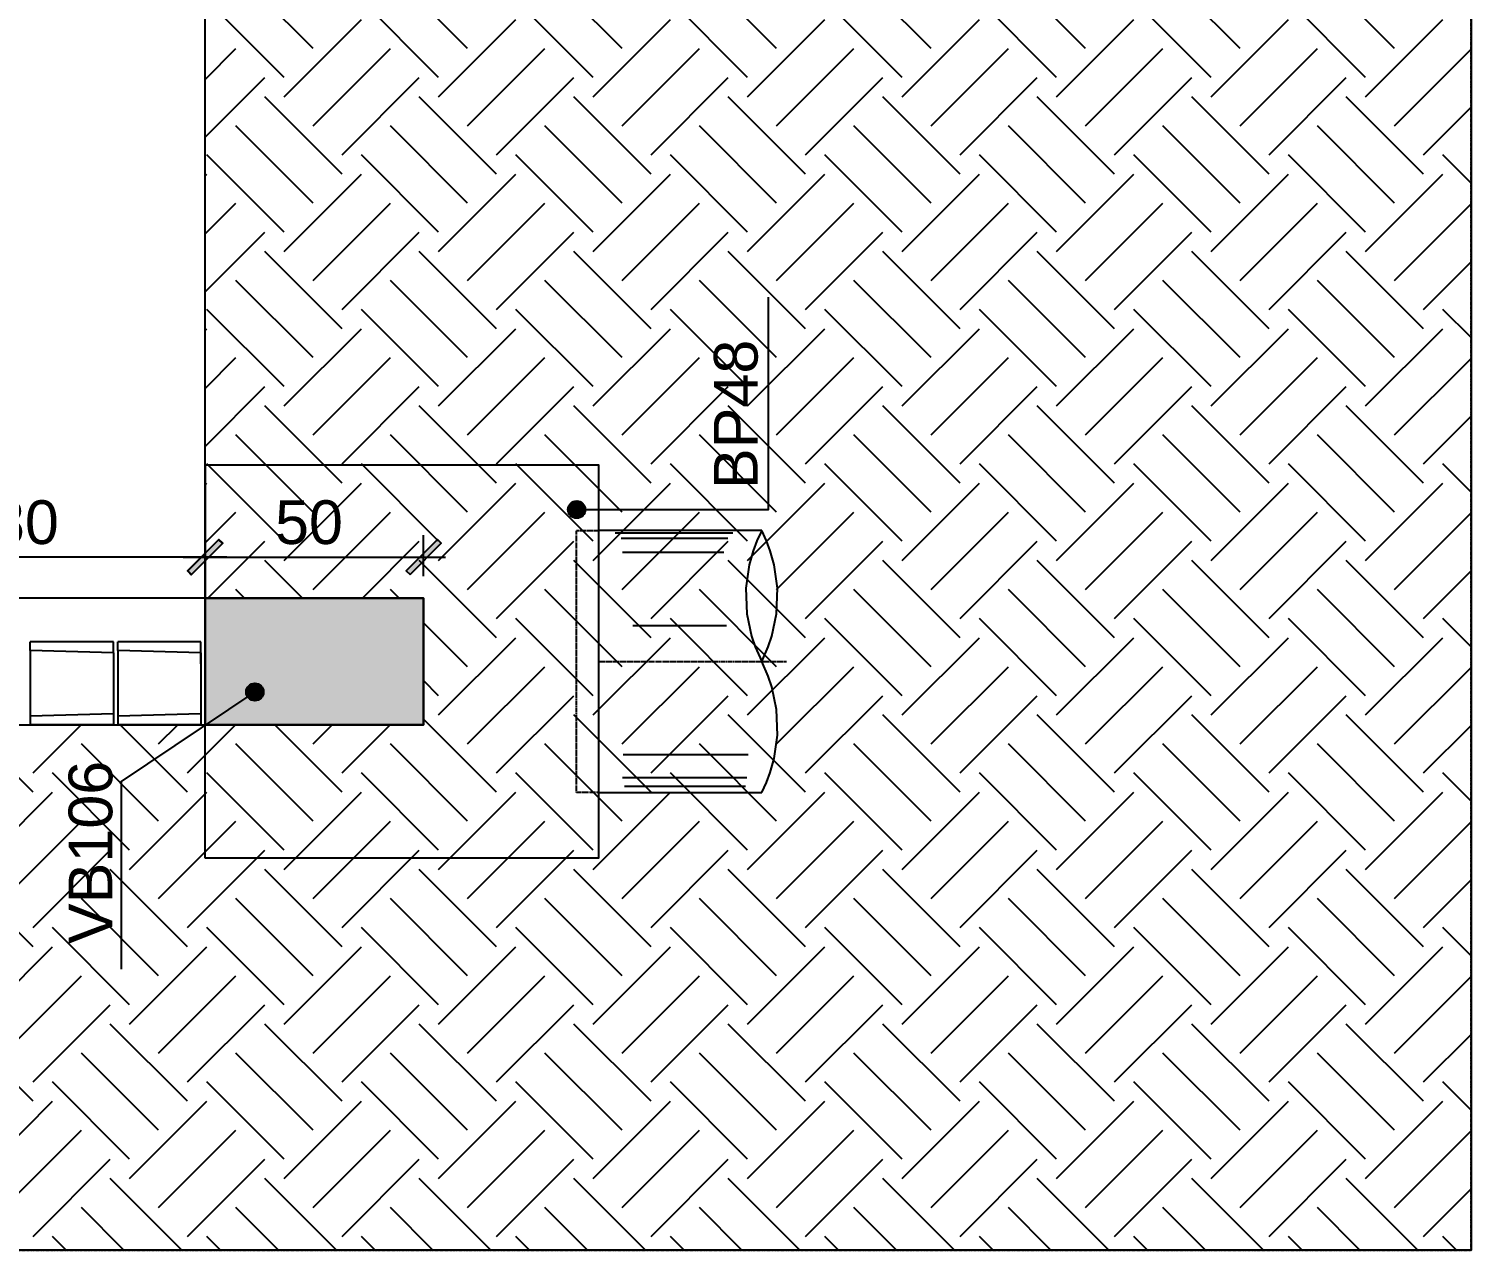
# Model space of a CAD drawing. Extents: x -1789 to 4156, y -3064 to 1391.
# Drawn here: x 1816.6 to 2146.7, y -1652.9 to -1373.5 of the extents above; entities that cross this region are included whole.
import ezdxf

# ---------------------------------------------------------------- set-up
doc = ezdxf.new("R2010")
doc.units = 0
doc.linetypes.add('ESTILO_TQS_0003', pattern=[0.92, 0.3, -0.15, 0.02, -0.15, 0.3])
doc.linetypes.add('ESTILO_TQS_0005', pattern=[0.4, 0.3, -0.1])
for name, color, linetype in [('1', 1, 'CONTINUOUS'), ('13', 35, 'CONTINUOUS'), ('2', 2, 'CONTINUOUS'), ('3', 3, 'CONTINUOUS'), ('4', 4, 'CONTINUOUS'), ('8', 8, 'CONTINUOUS')]:
    doc.layers.add(name, color=color, linetype=linetype)
doc.styles.add('TQS_ARIAL', font='arial.ttf')

msp = doc.modelspace()

# ---------------------------------------------------------------- linework, layer by layer
at = {"layer": '1', "linetype": 'Continuous'}
for p, q in [((1984.3047, -1488.2196), (1946.93695, -1488.2196)), ((1856.93695, -1498.71575), (1856.93695, -1489.33685)), ((1856.93695, -1498.71575), (1856.93695, -1489.33685)), ((1906.93695, -1498.71575), (1906.93695, -1489.33685)), ((1977.6873, -1488.85385), (1950.7697, -1488.85385)), ((1976.5188, -1490.0479), (1952.1644, -1490.0479)), ((1861.93695, -1494.33685), (1771.93695, -1494.33685)), ((1851.93695, -1494.33685), (1911.93695, -1494.33685)), ((1975.6425, -1493.27965), (1952.47435, -1493.27965)), ((1976.2267, -1510.05545), (1954.79885, -1510.0555)), ((1816.93695, -1515.7265), (1816.93695, -1530.7127)), ((1835.93695, -1516.21765), (1835.93695, -1530.21765)), ((1835.93695, -1516.21765), (1835.93695, -1530.21765)), ((1836.93695, -1515.7265), (1836.93695, -1530.7127)), ((1836.93695, -1515.7265), (1836.93695, -1530.7127)), ((1855.93695, -1516.21765), (1855.93695, -1530.21765)), ((1855.93695, -1516.21765), (1855.93695, -1530.21765)), ((1855.93695, -1518.71575), (1855.93695, -1527.71575)), ((1855.93695, -1518.71575), (1855.93695, -1527.71575)), ((1981.1925, -1539.5767), (1952.6293, -1539.57665)), ((1980.9004, -1544.7981), (1952.47435, -1544.7981)), ((1980.60825, -1546.80635), (1952.93915, -1546.80635)), ((1946.93695, -1548.2196), (1984.3047, -1548.2196))]:
    msp.add_line(p, q, dxfattribs=at)
at = {"layer": '1', "linetype": 'ESTILO_TQS_0005'}
msp.add_line((1946.93695, -1518.2196), (1990.01115, -1518.2196), dxfattribs=at)
at = {"layer": '1', "linetype": 'Continuous'}
for points in [[(1941.9725, -1483.45035), (1985.88935, -1483.45035), (1985.88935, -1434.82225)], [(1984.30475, -1488.2196), (1983.20405, -1490.5664), (1982.3375, -1492.8608), (1981.4436, -1496.05945), (1980.69825, -1501.39785), (1980.9001, -1507.2705), (1981.9662, -1512.39685), (1982.8065, -1514.88445), (1984.30475, -1518.2196)], [(1984.30465, -1518.2196), (1985.80285, -1514.88445), (1986.6432, -1512.39685), (1987.7093, -1507.2705), (1987.9111, -1501.39785), (1987.1658, -1496.05945), (1986.27185, -1492.8608), (1985.40535, -1490.5664), (1984.30465, -1488.2196)], [(1860.0311, -1490.3588), (1852.88585, -1497.5041), (1853.7697, -1498.38795), (1860.915, -1491.2427), (1860.0311, -1490.3588)], [(1853.8428, -1498.31485), (1860.9881, -1491.1696), (1860.1042, -1490.2857), (1852.95895, -1497.431), (1853.8428, -1498.31485)], [(1903.8428, -1498.31485), (1910.9881, -1491.1696), (1910.1042, -1490.2857), (1902.95895, -1497.431), (1903.8428, -1498.31485)], [(1984.3047, -1548.2196), (1985.40535, -1545.87285), (1986.2719, -1543.5784), (1987.1658, -1540.37975), (1987.91115, -1535.0414), (1987.70935, -1529.1687), (1986.64325, -1524.04245), (1985.80285, -1521.5548), (1984.3047, -1518.21965)], [(1868.31875, -1525.1825), (1837.69895, -1545.65095), (1837.69895, -1588.6054)]]:
    msp.add_lwpolyline(points, dxfattribs=at)
at = {"layer": '1', "linetype": 'ESTILO_TQS_0005'}
msp.add_lwpolyline([(1946.93695, -1548.2196), (1941.93695, -1548.2196), (1941.93695, -1488.2196), (1946.93695, -1488.2196)], dxfattribs=at)
at = {"layer": '1', "linetype": 'Continuous'}
for centre in [(1941.9725, -1483.45035), (1868.31875, -1525.1825)]:
    msp.add_circle(centre, 2, dxfattribs=at)
for points in [[(1943.9725, -1483.45035), (1940.9725, -1481.7183), (1940.0931, -1482.7663)], [(1943.9725, -1483.45035), (1942.3198, -1481.4807), (1940.9725, -1481.7183)], [(1943.9725, -1483.45035), (1943.5046, -1482.16475), (1942.3198, -1481.4807)], [(1943.9725, -1483.45035), (1940.0931, -1482.7663), (1940.0931, -1484.1344)], [(1943.9725, -1483.45035), (1940.0931, -1484.1344), (1940.9725, -1485.1824)], [(1943.9725, -1483.45035), (1940.9725, -1485.1824), (1942.3198, -1485.41995)], [(1943.9725, -1483.45035), (1942.3198, -1485.41995), (1943.5046, -1484.7359)], [(1943.9725, -1483.45035), (1943.5046, -1484.7359), (1943.9725, -1483.45035)], [(1860.0311, -1490.3588), (1852.88585, -1497.5041), (1853.7697, -1498.38795)], [(1853.8428, -1498.31485), (1860.1042, -1490.2857), (1852.95895, -1497.431)], [(1860.0311, -1490.3588), (1853.7697, -1498.38795), (1860.915, -1491.2427)], [(1853.8428, -1498.31485), (1860.9881, -1491.1696), (1860.1042, -1490.2857)], [(1860.0311, -1490.3588), (1860.915, -1491.2427), (1860.0311, -1490.3588)], [(1903.8428, -1498.31485), (1910.1042, -1490.2857), (1902.95895, -1497.431)], [(1903.8428, -1498.31485), (1910.9881, -1491.1696), (1910.1042, -1490.2857)], [(1853.8428, -1498.31485), (1852.95895, -1497.431), (1853.8428, -1498.31485)], [(1903.8428, -1498.31485), (1902.95895, -1497.431), (1903.8428, -1498.31485)], [(1870.31875, -1525.1825), (1867.31875, -1523.45045), (1866.4394, -1524.49845)], [(1870.31875, -1525.1825), (1866.4394, -1524.49845), (1866.4394, -1525.86655)], [(1870.31875, -1525.1825), (1868.66605, -1523.2129), (1867.31875, -1523.45045)], [(1870.31875, -1525.1825), (1869.85085, -1523.89695), (1868.66605, -1523.2129)], [(1870.31875, -1525.1825), (1866.4394, -1525.86655), (1867.31875, -1526.91455)], [(1870.31875, -1525.1825), (1867.31875, -1526.91455), (1868.66605, -1527.1521)], [(1870.31875, -1525.1825), (1868.66605, -1527.1521), (1869.85085, -1526.4681)], [(1870.31875, -1525.1825), (1869.85085, -1526.4681), (1870.31875, -1525.1825)]]:
    msp.add_solid(points, dxfattribs=at)
at = {"layer": '13', "linetype": 'Continuous'}
for p, q in [((1881.64975, -1377.98185), (1863.97205, -1360.3042)), ((1917.0051, -1377.98185), (1899.3274, -1360.3042)), ((1952.3604, -1377.98185), (1934.68275, -1360.3042)), ((1987.71575, -1377.98185), (1970.0381, -1360.3042)), ((2023.0711, -1377.98185), (2005.3934, -1360.3042)), ((2058.42645, -1377.98185), (2040.74875, -1360.3042)), ((2093.78175, -1377.98185), (2076.1041, -1360.3042)), ((2129.1371, -1377.98185), (2111.45945, -1360.3042)), ((1875.0206, -1384.611), (1857.34295, -1366.93335)), ((1910.37595, -1384.611), (1892.6983, -1366.93335)), ((1945.7313, -1384.611), (1928.0536, -1366.93335)), ((1981.08665, -1384.611), (1963.40895, -1366.93335)), ((2016.44195, -1384.611), (1998.7643, -1366.93335)), ((2051.7973, -1384.611), (2034.11965, -1366.93335)), ((2087.15265, -1384.611), (2069.47495, -1366.93335)), ((2122.508, -1384.611), (2104.8303, -1366.93335)), ((1875.0206, -1389.0304), (1892.6983, -1371.35275)), ((1910.37595, -1389.0304), (1928.0536, -1371.35275)), ((1945.7313, -1389.0304), (1963.40895, -1371.35275)), ((1981.08665, -1389.0304), (1998.7643, -1371.35275)), ((2016.44195, -1389.0304), (2034.11965, -1371.35275)), ((2051.7973, -1389.0304), (2069.47495, -1371.35275)), ((2087.15265, -1389.0304), (2104.8303, -1371.35275)), ((2122.508, -1389.0304), (2140.18565, -1371.35275)), ((1856.93695, -1385.01695), (1863.97205, -1377.98185)), ((1881.64975, -1395.65955), (1899.3274, -1377.98185)), ((1917.0051, -1395.65955), (1934.68275, -1377.98185)), ((1952.3604, -1395.65955), (1970.0381, -1377.98185)), ((1987.71575, -1395.65955), (2005.3934, -1377.98185)), ((2023.0711, -1395.65955), (2040.74875, -1377.98185)), ((2058.42645, -1395.65955), (2076.1041, -1377.98185)), ((2093.78175, -1395.65955), (2111.45945, -1377.98185)), ((2129.1371, -1395.65955), (2146.65185, -1378.1448)), ((2146.65185, -1382.23835), (2146.65185, -1382.23835)), ((1856.93695, -1398.2752), (1870.6012, -1384.611)), ((1888.27885, -1402.28865), (1905.95655, -1384.611)), ((1923.6342, -1402.28865), (1941.31185, -1384.611)), ((1958.98955, -1402.28865), (1976.6672, -1384.611)), ((1994.3449, -1402.28865), (2012.02255, -1384.611)), ((2029.7002, -1402.28865), (2047.3779, -1384.611)), ((2065.05555, -1402.28865), (2082.73325, -1384.611)), ((2100.4109, -1402.28865), (2118.08855, -1384.611)), ((1888.27885, -1406.7081), (1870.6012, -1389.0304)), ((1923.6342, -1406.7081), (1905.95655, -1389.0304)), ((1958.98955, -1406.7081), (1941.31185, -1389.0304)), ((1994.3449, -1406.7081), (1976.6672, -1389.0304)), ((2029.7002, -1406.7081), (2012.02255, -1389.0304)), ((2065.05555, -1406.7081), (2047.3779, -1389.0304)), ((2100.4109, -1406.7081), (2082.73325, -1389.0304)), ((2135.76625, -1406.7081), (2118.08855, -1389.0304)), ((2135.76625, -1402.28865), (2146.65185, -1391.40305)), ((1881.64975, -1413.3372), (1863.97205, -1395.65955)), ((1917.0051, -1413.3372), (1899.3274, -1395.65955)), ((1952.3604, -1413.3372), (1934.68275, -1395.65955)), ((1987.71575, -1413.3372), (1970.0381, -1395.65955)), ((2023.0711, -1413.3372), (2005.3934, -1395.65955)), ((2058.42645, -1413.3372), (2040.74875, -1395.65955)), ((2093.78175, -1413.3372), (2076.1041, -1395.65955)), ((2129.1371, -1413.3372), (2111.45945, -1395.65955)), ((2146.65185, -1395.4966), (2146.65185, -1395.4966)), ((1875.0206, -1419.96635), (1857.34295, -1402.28865)), ((1910.37595, -1419.96635), (1892.6983, -1402.28865)), ((1945.7313, -1419.96635), (1928.0536, -1402.28865)), ((1981.08665, -1419.96635), (1963.40895, -1402.28865)), ((2016.44195, -1419.96635), (1998.7643, -1402.28865)), ((2051.7973, -1419.96635), (2034.11965, -1402.28865)), ((2087.15265, -1419.96635), (2069.47495, -1402.28865)), ((2122.508, -1419.96635), (2104.8303, -1402.28865)), ((2146.65185, -1408.75485), (2140.18565, -1402.28865)), ((1856.93695, -1407.11405), (1857.34295, -1406.7081)), ((1875.0206, -1424.38575), (1892.6983, -1406.7081)), ((1910.37595, -1424.38575), (1928.0536, -1406.7081)), ((1945.7313, -1424.38575), (1963.40895, -1406.7081)), ((1981.08665, -1424.38575), (1998.7643, -1406.7081)), ((2016.44195, -1424.38575), (2034.11965, -1406.7081)), ((2051.7973, -1424.38575), (2069.47495, -1406.7081)), ((2087.15265, -1424.38575), (2104.8303, -1406.7081)), ((2122.508, -1424.38575), (2140.18565, -1406.7081)), ((1856.93695, -1420.3723), (1863.97205, -1413.3372)), ((1881.64975, -1431.0149), (1899.3274, -1413.3372)), ((1917.0051, -1431.0149), (1934.68275, -1413.3372)), ((1952.3604, -1431.0149), (1970.0381, -1413.3372)), ((1987.71575, -1431.0149), (2005.3934, -1413.3372)), ((2023.0711, -1431.0149), (2040.74875, -1413.3372)), ((2058.42645, -1431.0149), (2076.1041, -1413.3372)), ((2093.78175, -1431.0149), (2111.45945, -1413.3372)), ((2129.1371, -1431.0149), (2146.65185, -1413.50015)), ((2146.65185, -1417.5937), (2146.65185, -1417.5937)), ((1856.93695, -1433.63055), (1870.6012, -1419.96635)), ((1888.27885, -1437.644), (1905.95655, -1419.96635)), ((1923.6342, -1437.644), (1941.31185, -1419.96635)), ((1958.98955, -1437.644), (1976.6672, -1419.96635)), ((1994.3449, -1437.644), (2012.02255, -1419.96635)), ((2029.7002, -1437.644), (2047.3779, -1419.96635)), ((2065.05555, -1437.644), (2082.73325, -1419.96635)), ((2100.4109, -1437.644), (2118.08855, -1419.96635)), ((1888.27885, -1442.0634), (1870.6012, -1424.38575)), ((1923.6342, -1442.0634), (1905.95655, -1424.38575)), ((1958.98955, -1442.0634), (1941.31185, -1424.38575)), ((1994.3449, -1442.0634), (1976.6672, -1424.38575)), ((2029.7002, -1442.0634), (2012.02255, -1424.38575)), ((2065.05555, -1442.0634), (2047.3779, -1424.38575)), ((2100.4109, -1442.0634), (2082.73325, -1424.38575)), ((2135.76625, -1442.0634), (2118.08855, -1424.38575)), ((2135.76625, -1437.644), (2146.65185, -1426.7584)), ((1881.64975, -1448.69255), (1863.97205, -1431.0149)), ((1917.0051, -1448.69255), (1899.3274, -1431.0149)), ((1952.3604, -1448.69255), (1934.68275, -1431.0149)), ((1987.71575, -1448.69255), (1970.0381, -1431.0149)), ((2023.0711, -1448.69255), (2005.3934, -1431.0149)), ((2058.42645, -1448.69255), (2040.74875, -1431.0149)), ((2093.78175, -1448.69255), (2076.1041, -1431.0149)), ((2129.1371, -1448.69255), (2111.45945, -1431.0149)), ((2146.65185, -1430.85195), (2146.65185, -1430.85195)), ((1875.0206, -1455.32165), (1857.34295, -1437.644)), ((1910.37595, -1455.32165), (1892.6983, -1437.644)), ((1945.7313, -1455.32165), (1928.0536, -1437.644)), ((1981.08665, -1455.32165), (1963.40895, -1437.644)), ((2016.44195, -1455.32165), (1998.7643, -1437.644)), ((2051.7973, -1455.32165), (2034.11965, -1437.644)), ((2087.15265, -1455.32165), (2069.47495, -1437.644)), ((2122.508, -1455.32165), (2104.8303, -1437.644)), ((2146.65185, -1444.1102), (2140.18565, -1437.644)), ((1856.93695, -1442.4694), (1857.34295, -1442.0634)), ((1875.0206, -1459.7411), (1892.6983, -1442.0634)), ((1910.37595, -1459.7411), (1928.0536, -1442.0634)), ((1945.7313, -1459.7411), (1963.40895, -1442.0634)), ((1981.08665, -1459.7411), (1998.7643, -1442.0634)), ((2016.44195, -1459.7411), (2034.11965, -1442.0634)), ((2051.7973, -1459.7411), (2069.47495, -1442.0634)), ((2087.15265, -1459.7411), (2104.8303, -1442.0634)), ((2122.508, -1459.7411), (2140.18565, -1442.0634)), ((1856.93695, -1455.72765), (1863.97205, -1448.69255)), ((1881.64975, -1466.3702), (1899.3274, -1448.69255)), ((1917.0051, -1466.3702), (1934.68275, -1448.69255)), ((1952.3604, -1466.3702), (1970.0381, -1448.69255)), ((1987.71575, -1466.3702), (2005.3934, -1448.69255)), ((2023.0711, -1466.3702), (2040.74875, -1448.69255)), ((2058.42645, -1466.3702), (2076.1041, -1448.69255)), ((2093.78175, -1466.3702), (2111.45945, -1448.69255)), ((2129.1371, -1466.3702), (2146.65185, -1448.85545)), ((1856.93695, -1468.9859), (1870.6012, -1455.32165)), ((1888.27885, -1472.99935), (1905.95655, -1455.32165)), ((1923.6342, -1472.99935), (1941.31185, -1455.32165)), ((1958.98955, -1472.99935), (1976.6672, -1455.32165)), ((1994.3449, -1472.99935), (2012.02255, -1455.32165)), ((2029.7002, -1472.99935), (2047.3779, -1455.32165)), ((2065.05555, -1472.99935), (2082.73325, -1455.32165)), ((2100.4109, -1472.99935), (2118.08855, -1455.32165)), ((2146.65185, -1452.94905), (2146.65185, -1452.94905)), ((1888.27885, -1477.41875), (1870.6012, -1459.7411)), ((1923.6342, -1477.41875), (1905.95655, -1459.7411)), ((1958.98955, -1477.41875), (1941.31185, -1459.7411)), ((1994.3449, -1477.41875), (1976.6672, -1459.7411)), ((2029.7002, -1477.41875), (2012.02255, -1459.7411)), ((2065.05555, -1477.41875), (2047.3779, -1459.7411)), ((2100.4109, -1477.41875), (2082.73325, -1459.7411)), ((2135.76625, -1477.41875), (2118.08855, -1459.7411)), ((2135.76625, -1472.99935), (2146.65185, -1462.1137)), ((1881.64975, -1484.0479), (1863.97205, -1466.3702)), ((1917.0051, -1484.0479), (1899.3274, -1466.3702)), ((1952.3604, -1484.0479), (1934.68275, -1466.3702)), ((1987.71575, -1484.0479), (1970.0381, -1466.3702)), ((2023.0711, -1484.0479), (2005.3934, -1466.3702)), ((2058.42645, -1484.0479), (2040.74875, -1466.3702)), ((2093.78175, -1484.0479), (2076.1041, -1466.3702)), ((2129.1371, -1484.0479), (2111.45945, -1466.3702)), ((2146.65185, -1466.2073), (2146.65185, -1466.2073)), ((1875.0206, -1490.677), (1857.34295, -1472.99935)), ((1910.37595, -1490.677), (1892.6983, -1472.99935)), ((1945.7313, -1490.677), (1928.0536, -1472.99935)), ((1981.08665, -1490.677), (1963.40895, -1472.99935)), ((2016.44195, -1490.677), (1998.7643, -1472.99935)), ((2051.7973, -1490.677), (2034.11965, -1472.99935)), ((2087.15265, -1490.677), (2069.47495, -1472.99935)), ((2122.508, -1490.677), (2104.8303, -1472.99935)), ((2146.65185, -1479.46555), (2140.18565, -1472.99935)), ((1856.93695, -1477.82475), (1857.34295, -1477.41875)), ((1875.0206, -1495.09645), (1892.6983, -1477.41875)), ((1910.37595, -1495.09645), (1928.0536, -1477.41875)), ((1945.7313, -1495.09645), (1963.40895, -1477.41875)), ((1981.08665, -1495.09645), (1998.7643, -1477.41875)), ((2016.44195, -1495.09645), (2034.11965, -1477.41875)), ((2051.7973, -1495.09645), (2069.47495, -1477.41875)), ((2087.15265, -1495.09645), (2104.8303, -1477.41875)), ((2122.508, -1495.09645), (2140.18565, -1477.41875)), ((1856.93695, -1491.083), (1863.97205, -1484.0479)), ((1881.64975, -1501.72555), (1899.3274, -1484.0479)), ((1917.0051, -1501.72555), (1934.68275, -1484.0479)), ((1952.3604, -1501.72555), (1970.0381, -1484.0479)), ((1987.71575, -1501.72555), (2005.3934, -1484.0479)), ((2023.0711, -1501.72555), (2040.74875, -1484.0479)), ((2058.42645, -1501.72555), (2076.1041, -1484.0479)), ((2093.78175, -1501.72555), (2111.45945, -1484.0479)), ((2129.1371, -1501.72555), (2146.65185, -1484.2108)), ((2146.65185, -1488.3044), (2146.65185, -1488.3044)), ((1857.56245, -1503.71575), (1870.6012, -1490.677)), ((1892.9178, -1503.71575), (1905.95655, -1490.677)), ((1923.6342, -1508.3547), (1941.31185, -1490.677)), ((1958.98955, -1508.3547), (1976.6672, -1490.677)), ((1994.3449, -1508.3547), (2012.02255, -1490.677)), ((2029.7002, -1508.3547), (2047.3779, -1490.677)), ((2065.05555, -1508.3547), (2082.73325, -1490.677)), ((2100.4109, -1508.3547), (2118.08855, -1490.677)), ((1879.2205, -1503.71575), (1870.6012, -1495.09645)), ((1923.6342, -1512.7741), (1905.95655, -1495.09645)), ((1958.98955, -1512.7741), (1941.31185, -1495.09645)), ((1994.3449, -1512.7741), (1976.6672, -1495.09645)), ((2029.7002, -1512.7741), (2012.02255, -1495.09645)), ((2065.05555, -1512.7741), (2047.3779, -1495.09645)), ((2100.4109, -1512.7741), (2082.73325, -1495.09645)), ((2135.76625, -1512.7741), (2118.08855, -1495.09645)), ((2135.76625, -1508.3547), (2146.65185, -1497.46905)), ((1865.96225, -1503.71575), (1863.97205, -1501.72555)), ((1901.3176, -1503.71575), (1899.3274, -1501.72555)), ((1952.3604, -1519.4032), (1934.68275, -1501.72555)), ((1987.71575, -1519.4032), (1970.0381, -1501.72555)), ((2023.0711, -1519.4032), (2005.3934, -1501.72555)), ((2058.42645, -1519.4032), (2040.74875, -1501.72555)), ((2093.78175, -1519.4032), (2076.1041, -1501.72555)), ((2129.1371, -1519.4032), (2111.45945, -1501.72555)), ((2146.65185, -1501.56265), (2146.65185, -1501.56265)), ((1866.4013, -1503.71575), (1866.4013, -1503.71575)), ((1879.65955, -1503.71575), (1879.65955, -1503.71575)), ((1888.05935, -1503.71575), (1888.05935, -1503.71575)), ((1901.75665, -1503.71575), (1901.75665, -1503.71575)), ((1917.0051, -1519.4032), (1906.93695, -1509.3351)), ((1945.7313, -1526.03235), (1928.0536, -1508.3547)), ((1981.08665, -1526.03235), (1963.40895, -1508.3547)), ((2016.44195, -1526.03235), (1998.7643, -1508.3547)), ((2051.7973, -1526.03235), (2034.11965, -1508.3547)), ((2087.15265, -1526.03235), (2069.47495, -1508.3547)), ((2122.508, -1526.03235), (2104.8303, -1508.3547)), ((2146.65185, -1514.8209), (2140.18565, -1508.3547)), ((1906.93695, -1511.79365), (1906.93695, -1511.79365)), ((1910.37595, -1530.45175), (1928.0536, -1512.7741)), ((1945.7313, -1530.45175), (1963.40895, -1512.7741)), ((1981.08665, -1530.45175), (1998.7643, -1512.7741)), ((2016.44195, -1530.45175), (2034.11965, -1512.7741)), ((2051.7973, -1530.45175), (2069.47495, -1512.7741)), ((2087.15265, -1530.45175), (2104.8303, -1512.7741)), ((2122.508, -1530.45175), (2140.18565, -1512.7741)), ((1917.0051, -1537.0809), (1934.68275, -1519.4032)), ((1952.3604, -1537.0809), (1970.0381, -1519.4032)), ((1987.71575, -1537.0809), (2005.3934, -1519.4032)), ((2023.0711, -1537.0809), (2040.74875, -1519.4032)), ((2058.42645, -1537.0809), (2076.1041, -1519.4032)), ((2093.78175, -1537.0809), (2111.45945, -1519.4032)), ((2129.1371, -1537.0809), (2146.65185, -1519.56615)), ((1910.37595, -1526.03235), (1906.93695, -1522.59335)), ((2146.65185, -1523.6597), (2146.65185, -1523.6597)), ((1906.93695, -1525.0519), (1906.93695, -1525.0519)), ((1923.6342, -1543.71), (1941.31185, -1526.03235)), ((1958.98955, -1543.71), (1976.6672, -1526.03235)), ((1994.3449, -1543.71), (2012.02255, -1526.03235)), ((2029.7002, -1543.71), (2047.3779, -1526.03235)), ((2065.05555, -1543.71), (2082.73325, -1526.03235)), ((2100.4109, -1543.71), (2118.08855, -1526.03235)), ((1958.98955, -1548.12945), (1941.31185, -1530.45175)), ((1994.3449, -1548.12945), (1976.6672, -1530.45175)), ((2029.7002, -1548.12945), (2012.02255, -1530.45175)), ((2065.05555, -1548.12945), (2047.3779, -1530.45175)), ((2100.4109, -1548.12945), (2082.73325, -1530.45175)), ((2135.76625, -1548.12945), (2118.08855, -1530.45175)), ((1817.5682, -1548.12945), (1802.1564, -1532.71765)), ((1817.5682, -1543.71), (1828.56055, -1532.71765)), ((1852.9235, -1548.12945), (1837.51175, -1532.71765)), ((1846.2944, -1537.0809), (1850.65765, -1532.71765)), ((1852.9235, -1543.71), (1863.9159, -1532.71765)), ((1888.27885, -1548.12945), (1872.8671, -1532.71765)), ((1881.64975, -1537.0809), (1886.01295, -1532.71765)), ((1888.27885, -1543.71), (1899.2712, -1532.71765)), ((1923.6342, -1548.12945), (1906.93695, -1531.4322)), ((2135.76625, -1543.71), (2146.65185, -1532.8244)), ((1846.2944, -1554.75855), (1828.61675, -1537.0809)), ((1881.64975, -1554.75855), (1863.97205, -1537.0809)), ((1917.0051, -1554.75855), (1899.3274, -1537.0809)), ((1952.3604, -1554.75855), (1934.68275, -1537.0809)), ((1987.71575, -1554.75855), (1970.0381, -1537.0809)), ((2023.0711, -1554.75855), (2005.3934, -1537.0809)), ((2058.42645, -1554.75855), (2040.74875, -1537.0809)), ((2093.78175, -1554.75855), (2076.1041, -1537.0809)), ((2129.1371, -1554.75855), (2111.45945, -1537.0809)), ((2146.65185, -1536.91795), (2146.65185, -1536.91795)), ((1839.66525, -1561.3877), (1821.9876, -1543.71)), ((1875.0206, -1561.3877), (1857.34295, -1543.71)), ((1910.37595, -1561.3877), (1892.6983, -1543.71)), ((1945.7313, -1561.3877), (1928.0536, -1543.71)), ((1981.08665, -1561.3877), (1963.40895, -1543.71)), ((2016.44195, -1561.3877), (1998.7643, -1543.71)), ((2051.7973, -1561.3877), (2034.11965, -1543.71)), ((2087.15265, -1561.3877), (2069.47495, -1543.71)), ((2122.508, -1561.3877), (2104.8303, -1543.71)), ((2146.65185, -1550.1762), (2140.18565, -1543.71)), ((1804.30995, -1565.8071), (1821.9876, -1548.12945)), ((1839.66525, -1565.8071), (1857.34295, -1548.12945)), ((1875.0206, -1565.8071), (1892.6983, -1548.12945)), ((1910.37595, -1565.8071), (1928.0536, -1548.12945)), ((1945.7313, -1565.8071), (1963.40895, -1548.12945)), ((1981.08665, -1565.8071), (1998.7643, -1548.12945)), ((2016.44195, -1565.8071), (2034.11965, -1548.12945)), ((2051.7973, -1565.8071), (2069.47495, -1548.12945)), ((2087.15265, -1565.8071), (2104.8303, -1548.12945)), ((2122.508, -1565.8071), (2140.18565, -1548.12945)), ((1810.93905, -1572.43625), (1828.61675, -1554.75855)), ((1846.2944, -1572.43625), (1863.97205, -1554.75855)), ((1881.64975, -1572.43625), (1899.3274, -1554.75855)), ((1917.0051, -1572.43625), (1934.68275, -1554.75855)), ((1952.3604, -1572.43625), (1970.0381, -1554.75855)), ((1987.71575, -1572.43625), (2005.3934, -1554.75855)), ((2023.0711, -1572.43625), (2040.74875, -1554.75855)), ((2058.42645, -1572.43625), (2076.1041, -1554.75855)), ((2093.78175, -1572.43625), (2111.45945, -1554.75855)), ((2129.1371, -1572.43625), (2146.65185, -1554.9215)), ((2146.65185, -1559.01505), (2146.65185, -1559.01505)), ((1817.5682, -1579.06535), (1835.24585, -1561.3877)), ((1852.9235, -1579.06535), (1870.6012, -1561.3877)), ((1888.27885, -1579.06535), (1905.95655, -1561.3877)), ((1923.6342, -1579.06535), (1941.31185, -1561.3877)), ((1958.98955, -1579.06535), (1976.6672, -1561.3877)), ((1994.3449, -1579.06535), (2012.02255, -1561.3877)), ((2029.7002, -1579.06535), (2047.3779, -1561.3877)), ((2065.05555, -1579.06535), (2082.73325, -1561.3877)), ((2100.4109, -1579.06535), (2118.08855, -1561.3877)), ((1817.5682, -1583.4848), (1799.8905, -1565.8071)), ((1852.9235, -1583.4848), (1835.24585, -1565.8071)), ((1888.27885, -1583.4848), (1870.6012, -1565.8071)), ((1923.6342, -1583.4848), (1905.95655, -1565.8071)), ((1958.98955, -1583.4848), (1941.31185, -1565.8071)), ((1994.3449, -1583.4848), (1976.6672, -1565.8071)), ((2029.7002, -1583.4848), (2012.02255, -1565.8071)), ((2065.05555, -1583.4848), (2047.3779, -1565.8071)), ((2100.4109, -1583.4848), (2082.73325, -1565.8071)), ((2135.76625, -1583.4848), (2118.08855, -1565.8071)), ((2135.76625, -1579.06535), (2146.65185, -1568.17975)), ((1846.2944, -1590.1139), (1828.61675, -1572.43625)), ((1881.64975, -1590.1139), (1863.97205, -1572.43625)), ((1917.0051, -1590.1139), (1899.3274, -1572.43625)), ((1952.3604, -1590.1139), (1934.68275, -1572.43625)), ((1987.71575, -1590.1139), (1970.0381, -1572.43625)), ((2023.0711, -1590.1139), (2005.3934, -1572.43625)), ((2058.42645, -1590.1139), (2040.74875, -1572.43625)), ((2093.78175, -1590.1139), (2076.1041, -1572.43625)), ((2129.1371, -1590.1139), (2111.45945, -1572.43625)), ((2146.65185, -1572.2733), (2146.65185, -1572.2733)), ((1839.66525, -1596.74305), (1821.9876, -1579.06535)), ((1875.0206, -1596.74305), (1857.34295, -1579.06535)), ((1910.37595, -1596.74305), (1892.6983, -1579.06535)), ((1945.7313, -1596.74305), (1928.0536, -1579.06535)), ((1981.08665, -1596.74305), (1963.40895, -1579.06535)), ((2016.44195, -1596.74305), (1998.7643, -1579.06535)), ((2051.7973, -1596.74305), (2034.11965, -1579.06535)), ((2087.15265, -1596.74305), (2069.47495, -1579.06535)), ((2122.508, -1596.74305), (2104.8303, -1579.06535)), ((2146.65185, -1585.53155), (2140.18565, -1579.06535)), ((1804.30995, -1601.16245), (1821.9876, -1583.4848)), ((1839.66525, -1601.16245), (1857.34295, -1583.4848)), ((1875.0206, -1601.16245), (1892.6983, -1583.4848)), ((1910.37595, -1601.16245), (1928.0536, -1583.4848)), ((1945.7313, -1601.16245), (1963.40895, -1583.4848)), ((1981.08665, -1601.16245), (1998.7643, -1583.4848)), ((2016.44195, -1601.16245), (2034.11965, -1583.4848)), ((2051.7973, -1601.16245), (2069.47495, -1583.4848)), ((2087.15265, -1601.16245), (2104.8303, -1583.4848)), ((2122.508, -1601.16245), (2140.18565, -1583.4848)), ((1810.93905, -1607.79155), (1828.61675, -1590.1139)), ((1846.2944, -1607.79155), (1863.97205, -1590.1139)), ((1881.64975, -1607.79155), (1899.3274, -1590.1139)), ((1917.0051, -1607.79155), (1934.68275, -1590.1139)), ((1952.3604, -1607.79155), (1970.0381, -1590.1139)), ((1987.71575, -1607.79155), (2005.3934, -1590.1139)), ((2023.0711, -1607.79155), (2040.74875, -1590.1139)), ((2058.42645, -1607.79155), (2076.1041, -1590.1139)), ((2093.78175, -1607.79155), (2111.45945, -1590.1139)), ((2129.1371, -1607.79155), (2146.65185, -1590.2768)), ((1817.5682, -1614.4207), (1835.24585, -1596.74305)), ((1852.9235, -1614.4207), (1870.6012, -1596.74305)), ((1888.27885, -1614.4207), (1905.95655, -1596.74305)), ((1923.6342, -1614.4207), (1941.31185, -1596.74305)), ((1958.98955, -1614.4207), (1976.6672, -1596.74305)), ((1994.3449, -1614.4207), (2012.02255, -1596.74305)), ((2029.7002, -1614.4207), (2047.3779, -1596.74305)), ((2065.05555, -1614.4207), (2082.73325, -1596.74305)), ((2100.4109, -1614.4207), (2118.08855, -1596.74305)), ((2146.65185, -1594.3704), (2146.65185, -1594.3704)), ((1817.5682, -1618.8401), (1799.8905, -1601.16245)), ((1852.9235, -1618.8401), (1835.24585, -1601.16245)), ((1888.27885, -1618.8401), (1870.6012, -1601.16245)), ((1923.6342, -1618.8401), (1905.95655, -1601.16245)), ((1958.98955, -1618.8401), (1941.31185, -1601.16245)), ((1994.3449, -1618.8401), (1976.6672, -1601.16245)), ((2029.7002, -1618.8401), (2012.02255, -1601.16245)), ((2065.05555, -1618.8401), (2047.3779, -1601.16245)), ((2100.4109, -1618.8401), (2082.73325, -1601.16245)), ((2135.76625, -1618.8401), (2118.08855, -1601.16245)), ((2135.76625, -1614.4207), (2146.65185, -1603.5351)), ((1846.2944, -1625.46925), (1828.61675, -1607.79155)), ((1881.64975, -1625.46925), (1863.97205, -1607.79155)), ((1917.0051, -1625.46925), (1899.3274, -1607.79155)), ((1952.3604, -1625.46925), (1934.68275, -1607.79155)), ((1987.71575, -1625.46925), (1970.0381, -1607.79155)), ((2023.0711, -1625.46925), (2005.3934, -1607.79155)), ((2058.42645, -1625.46925), (2040.74875, -1607.79155)), ((2093.78175, -1625.46925), (2076.1041, -1607.79155)), ((2129.1371, -1625.46925), (2111.45945, -1607.79155)), ((2146.65185, -1607.62865), (2146.65185, -1607.62865)), ((1839.66525, -1632.09835), (1821.9876, -1614.4207)), ((1875.0206, -1632.09835), (1857.34295, -1614.4207)), ((1910.37595, -1632.09835), (1892.6983, -1614.4207)), ((1945.7313, -1632.09835), (1928.0536, -1614.4207)), ((1981.08665, -1632.09835), (1963.40895, -1614.4207)), ((2016.44195, -1632.09835), (1998.7643, -1614.4207)), ((2051.7973, -1632.09835), (2034.11965, -1614.4207)), ((2087.15265, -1632.09835), (2069.47495, -1614.4207)), ((2122.508, -1632.09835), (2104.8303, -1614.4207)), ((2146.65185, -1620.8869), (2140.18565, -1614.4207)), ((1804.30995, -1636.5178), (1821.9876, -1618.8401)), ((1839.66525, -1636.5178), (1857.34295, -1618.8401)), ((1875.0206, -1636.5178), (1892.6983, -1618.8401)), ((1910.37595, -1636.5178), (1928.0536, -1618.8401)), ((1945.7313, -1636.5178), (1963.40895, -1618.8401)), ((1981.08665, -1636.5178), (1998.7643, -1618.8401)), ((2016.44195, -1636.5178), (2034.11965, -1618.8401)), ((2051.7973, -1636.5178), (2069.47495, -1618.8401)), ((2087.15265, -1636.5178), (2104.8303, -1618.8401)), ((2122.508, -1636.5178), (2140.18565, -1618.8401)), ((1810.93905, -1643.1469), (1828.61675, -1625.46925)), ((1846.2944, -1643.1469), (1863.97205, -1625.46925)), ((1881.64975, -1643.1469), (1899.3274, -1625.46925)), ((1917.0051, -1643.1469), (1934.68275, -1625.46925)), ((1952.3604, -1643.1469), (1970.0381, -1625.46925)), ((1987.71575, -1643.1469), (2005.3934, -1625.46925)), ((2023.0711, -1643.1469), (2040.74875, -1625.46925)), ((2058.42645, -1643.1469), (2076.1041, -1625.46925)), ((2093.78175, -1643.1469), (2111.45945, -1625.46925)), ((2129.1371, -1643.1469), (2146.65185, -1625.63215)), ((2146.65185, -1629.72575), (2146.65185, -1629.72575)), ((1817.5682, -1649.77605), (1835.24585, -1632.09835)), ((1852.9235, -1649.77605), (1870.6012, -1632.09835)), ((1888.27885, -1649.77605), (1905.95655, -1632.09835)), ((1923.6342, -1649.77605), (1941.31185, -1632.09835)), ((1958.98955, -1649.77605), (1976.6672, -1632.09835)), ((1994.3449, -1649.77605), (2012.02255, -1632.09835)), ((2029.7002, -1649.77605), (2047.3779, -1632.09835)), ((2065.05555, -1649.77605), (2082.73325, -1632.09835)), ((2100.4109, -1649.77605), (2118.08855, -1632.09835)), ((1851.62225, -1652.89415), (1835.24585, -1636.5178)), ((1886.9776, -1652.89415), (1870.6012, -1636.5178)), ((1922.3329, -1652.89415), (1905.95655, -1636.5178)), ((1957.68825, -1652.89415), (1941.31185, -1636.5178)), ((1993.0436, -1652.89415), (1976.6672, -1636.5178)), ((2028.39895, -1652.89415), (2012.02255, -1636.5178)), ((2063.75425, -1652.89415), (2047.3779, -1636.5178)), ((2099.1096, -1652.89415), (2082.73325, -1636.5178)), ((2134.46495, -1652.89415), (2118.08855, -1636.5178)), ((2135.76625, -1649.77605), (2146.65185, -1638.8904)), ((1838.364, -1652.89415), (1828.61675, -1643.1469)), ((1873.7193, -1652.89415), (1863.97205, -1643.1469)), ((1909.07465, -1652.89415), (1899.3274, -1643.1469)), ((1944.43, -1652.89415), (1934.68275, -1643.1469)), ((1979.78535, -1652.89415), (1970.0381, -1643.1469)), ((2015.1407, -1652.89415), (2005.3934, -1643.1469)), ((2050.496, -1652.89415), (2040.74875, -1643.1469)), ((2085.85135, -1652.89415), (2076.1041, -1643.1469)), ((2121.2067, -1652.89415), (2111.45945, -1643.1469)), ((2146.65185, -1642.984), (2146.65185, -1642.984)), ((1825.10575, -1652.89415), (1821.9876, -1649.77605)), ((1860.46105, -1652.89415), (1857.34295, -1649.77605)), ((1895.8164, -1652.89415), (1892.6983, -1649.77605)), ((1931.17175, -1652.89415), (1928.0536, -1649.77605)), ((1966.5271, -1652.89415), (1963.40895, -1649.77605)), ((2001.88245, -1652.89415), (1998.7643, -1649.77605)), ((2037.23775, -1652.89415), (2034.11965, -1649.77605)), ((2072.5931, -1652.89415), (2069.47495, -1649.77605)), ((2107.94845, -1652.89415), (2104.8303, -1649.77605)), ((2143.3038, -1652.89415), (2140.18565, -1649.77605)), ((1823.2889, -1652.89415), (1823.2889, -1652.89415)), ((1836.54715, -1652.89415), (1836.54715, -1652.89415)), ((1849.8054, -1652.89415), (1849.8054, -1652.89415)), ((1858.64425, -1652.89415), (1858.64425, -1652.89415)), ((1871.9025, -1652.89415), (1871.9025, -1652.89415)), ((1885.16075, -1652.89415), (1885.16075, -1652.89415)), ((1893.99955, -1652.89415), (1893.99955, -1652.89415)), ((1907.2578, -1652.89415), (1907.2578, -1652.89415)), ((1920.51605, -1652.89415), (1920.51605, -1652.89415)), ((1929.3549, -1652.89415), (1929.3549, -1652.89415)), ((1942.61315, -1652.89415), (1942.61315, -1652.89415)), ((1955.8714, -1652.89415), (1955.8714, -1652.89415)), ((1964.71025, -1652.89415), (1964.71025, -1652.89415)), ((1977.9685, -1652.89415), (1977.9685, -1652.89415)), ((1991.22675, -1652.89415), (1991.22675, -1652.89415)), ((2000.0656, -1652.89415), (2000.0656, -1652.89415)), ((2013.32385, -1652.89415), (2013.32385, -1652.89415)), ((2026.5821, -1652.89415), (2026.5821, -1652.89415)), ((2035.4209, -1652.89415), (2035.4209, -1652.89415)), ((2048.6792, -1652.89415), (2048.6792, -1652.89415)), ((2061.93745, -1652.89415), (2061.93745, -1652.89415)), ((2070.77625, -1652.89415), (2070.77625, -1652.89415)), ((2084.0345, -1652.89415), (2084.0345, -1652.89415)), ((2097.29275, -1652.89415), (2097.29275, -1652.89415)), ((2106.1316, -1652.89415), (2106.1316, -1652.89415)), ((2119.38985, -1652.89415), (2119.38985, -1652.89415)), ((2132.6481, -1652.89415), (2132.6481, -1652.89415)), ((2141.48695, -1652.89415), (2141.48695, -1652.89415))]:
    msp.add_line(p, q, dxfattribs=at)
for points in [[(2146.65185, 913.2804), (2146.65185, -1652.89415), (1644.93695, -1652.89415)], [(1644.93695, -1652.89415), (1644.93695, -1532.71765), (1906.93695, -1532.71765), (1906.93695, -1503.71575), (1856.93695, -1503.71575), (1856.93695, -1305.2196)]]:
    msp.add_lwpolyline(points, dxfattribs=at)
at = {"layer": '2', "linetype": 'Continuous'}
for p, q in [((1856.93695, -1503.71575), (1856.93695, -1503.71575)), ((1856.93695, -1503.71575), (1856.93695, -1503.71575)), ((1906.93695, -1503.71575), (1906.93695, -1503.71575)), ((1835.93695, -1513.71765), (1816.93695, -1513.71765)), ((1816.93695, -1515.7265), (1816.93695, -1513.71765)), ((1835.93695, -1516.21765), (1835.93695, -1513.71765)), ((1835.93695, -1516.21765), (1835.93695, -1513.71765)), ((1836.93695, -1515.7265), (1836.93695, -1513.71765)), ((1855.93695, -1513.71765), (1836.93695, -1513.71765)), ((1836.93695, -1515.7265), (1836.93695, -1513.71765)), ((1855.93695, -1516.21765), (1855.93695, -1513.71765)), ((1855.93695, -1516.21765), (1855.93695, -1513.71765)), ((1835.93695, -1516.21765), (1816.93695, -1515.7265)), ((1855.93695, -1516.21765), (1836.93695, -1515.7265)), ((1855.93695, -1518.71575), (1855.93695, -1516.21575)), ((1855.93695, -1518.71575), (1855.93695, -1516.21575)), ((1855.93695, -1527.7196), (1855.93695, -1530.2138)), ((1855.93695, -1527.7196), (1855.93695, -1530.2138)), ((1835.93695, -1530.22155), (1816.93695, -1530.7127)), ((1816.93695, -1530.7127), (1816.93695, -1532.71765)), ((1835.93695, -1530.22155), (1835.93695, -1532.71575)), ((1835.93695, -1530.22155), (1835.93695, -1532.71575)), ((1855.93695, -1530.22155), (1836.93695, -1530.7127)), ((1836.93695, -1530.7127), (1836.93695, -1532.71765)), ((1836.93695, -1530.7127), (1836.93695, -1532.71765)), ((1855.93695, -1530.22155), (1855.93695, -1532.71575)), ((1855.93695, -1530.22155), (1855.93695, -1532.71575)), ((1835.93695, -1532.71575), (1816.93695, -1532.71765)), ((1855.93695, -1532.71575), (1836.93695, -1532.71765))]:
    msp.add_line(p, q, dxfattribs=at)
at = {"layer": '2', "linetype": 'ESTILO_TQS_0003'}
msp.add_lwpolyline([(1532.6668, -1652.89415), (2146.65185, -1652.89415), (2146.65185, 1011.24555), (1532.6668, 1011.24555), (1532.6668, -1652.89415)], dxfattribs=at)
at = {"layer": '3', "linetype": 'Continuous'}
for p, q in [((2146.65185, 1011.24555), (2146.65185, -1652.89415)), ((1856.93695, -1473.2196), (1856.93695, -1503.71575)), ((1856.93695, -1503.71575), (1776.93695, -1503.71575)), ((1856.93695, -1563.2196), (1856.93695, -1532.71575))]:
    msp.add_line(p, q, dxfattribs=at)
msp.add_lwpolyline([(1856.93695, -1473.2196), (1946.93695, -1473.2196), (1946.93695, -1563.2196), (1856.93695, -1563.2196)], dxfattribs=at)
at = {"layer": '4', "linetype": 'Continuous'}
msp.add_lwpolyline([(1856.93695, -1532.71575), (1906.93695, -1532.71575), (1906.93695, -1503.71575), (1856.93695, -1503.71575), (1856.93695, -1532.71575)], dxfattribs=at)
at = {"layer": '8', "linetype": 'Continuous'}
msp.add_lwpolyline([(1906.93695, -1532.71575), (1856.93695, -1532.71575), (1856.93695, -1503.71575), (1906.93695, -1503.71575), (1906.93695, -1532.71575)], dxfattribs=at)
for points in [[(1906.93695, -1532.71575), (1856.93695, -1532.71575), (1856.93695, -1503.71575)], [(1906.93695, -1532.71575), (1856.93695, -1503.71575), (1906.93695, -1503.71575)], [(1906.93695, -1532.71575), (1906.93695, -1503.71575), (1906.93695, -1532.71575)]]:
    msp.add_solid(points, dxfattribs=at)

# ---------------------------------------------------------------- texts
at = {"layer": '2', "linetype": 'Continuous', "style": 'TQS_ARIAL'}
for s, p in [('BP48', (1983.3803, -1478.75105)), ('VB106', (1835.69435, -1582.8647))]:
    msp.add_text(s, height=10, rotation=90, dxfattribs=at).set_placement(p)
for s, p in [('80', (1807.93695, -1491.33685)), ('50', (1872.93695, -1491.33685))]:
    msp.add_text(s, height=10, dxfattribs=at).set_placement(p)

doc.saveas('drawing.dxf')
